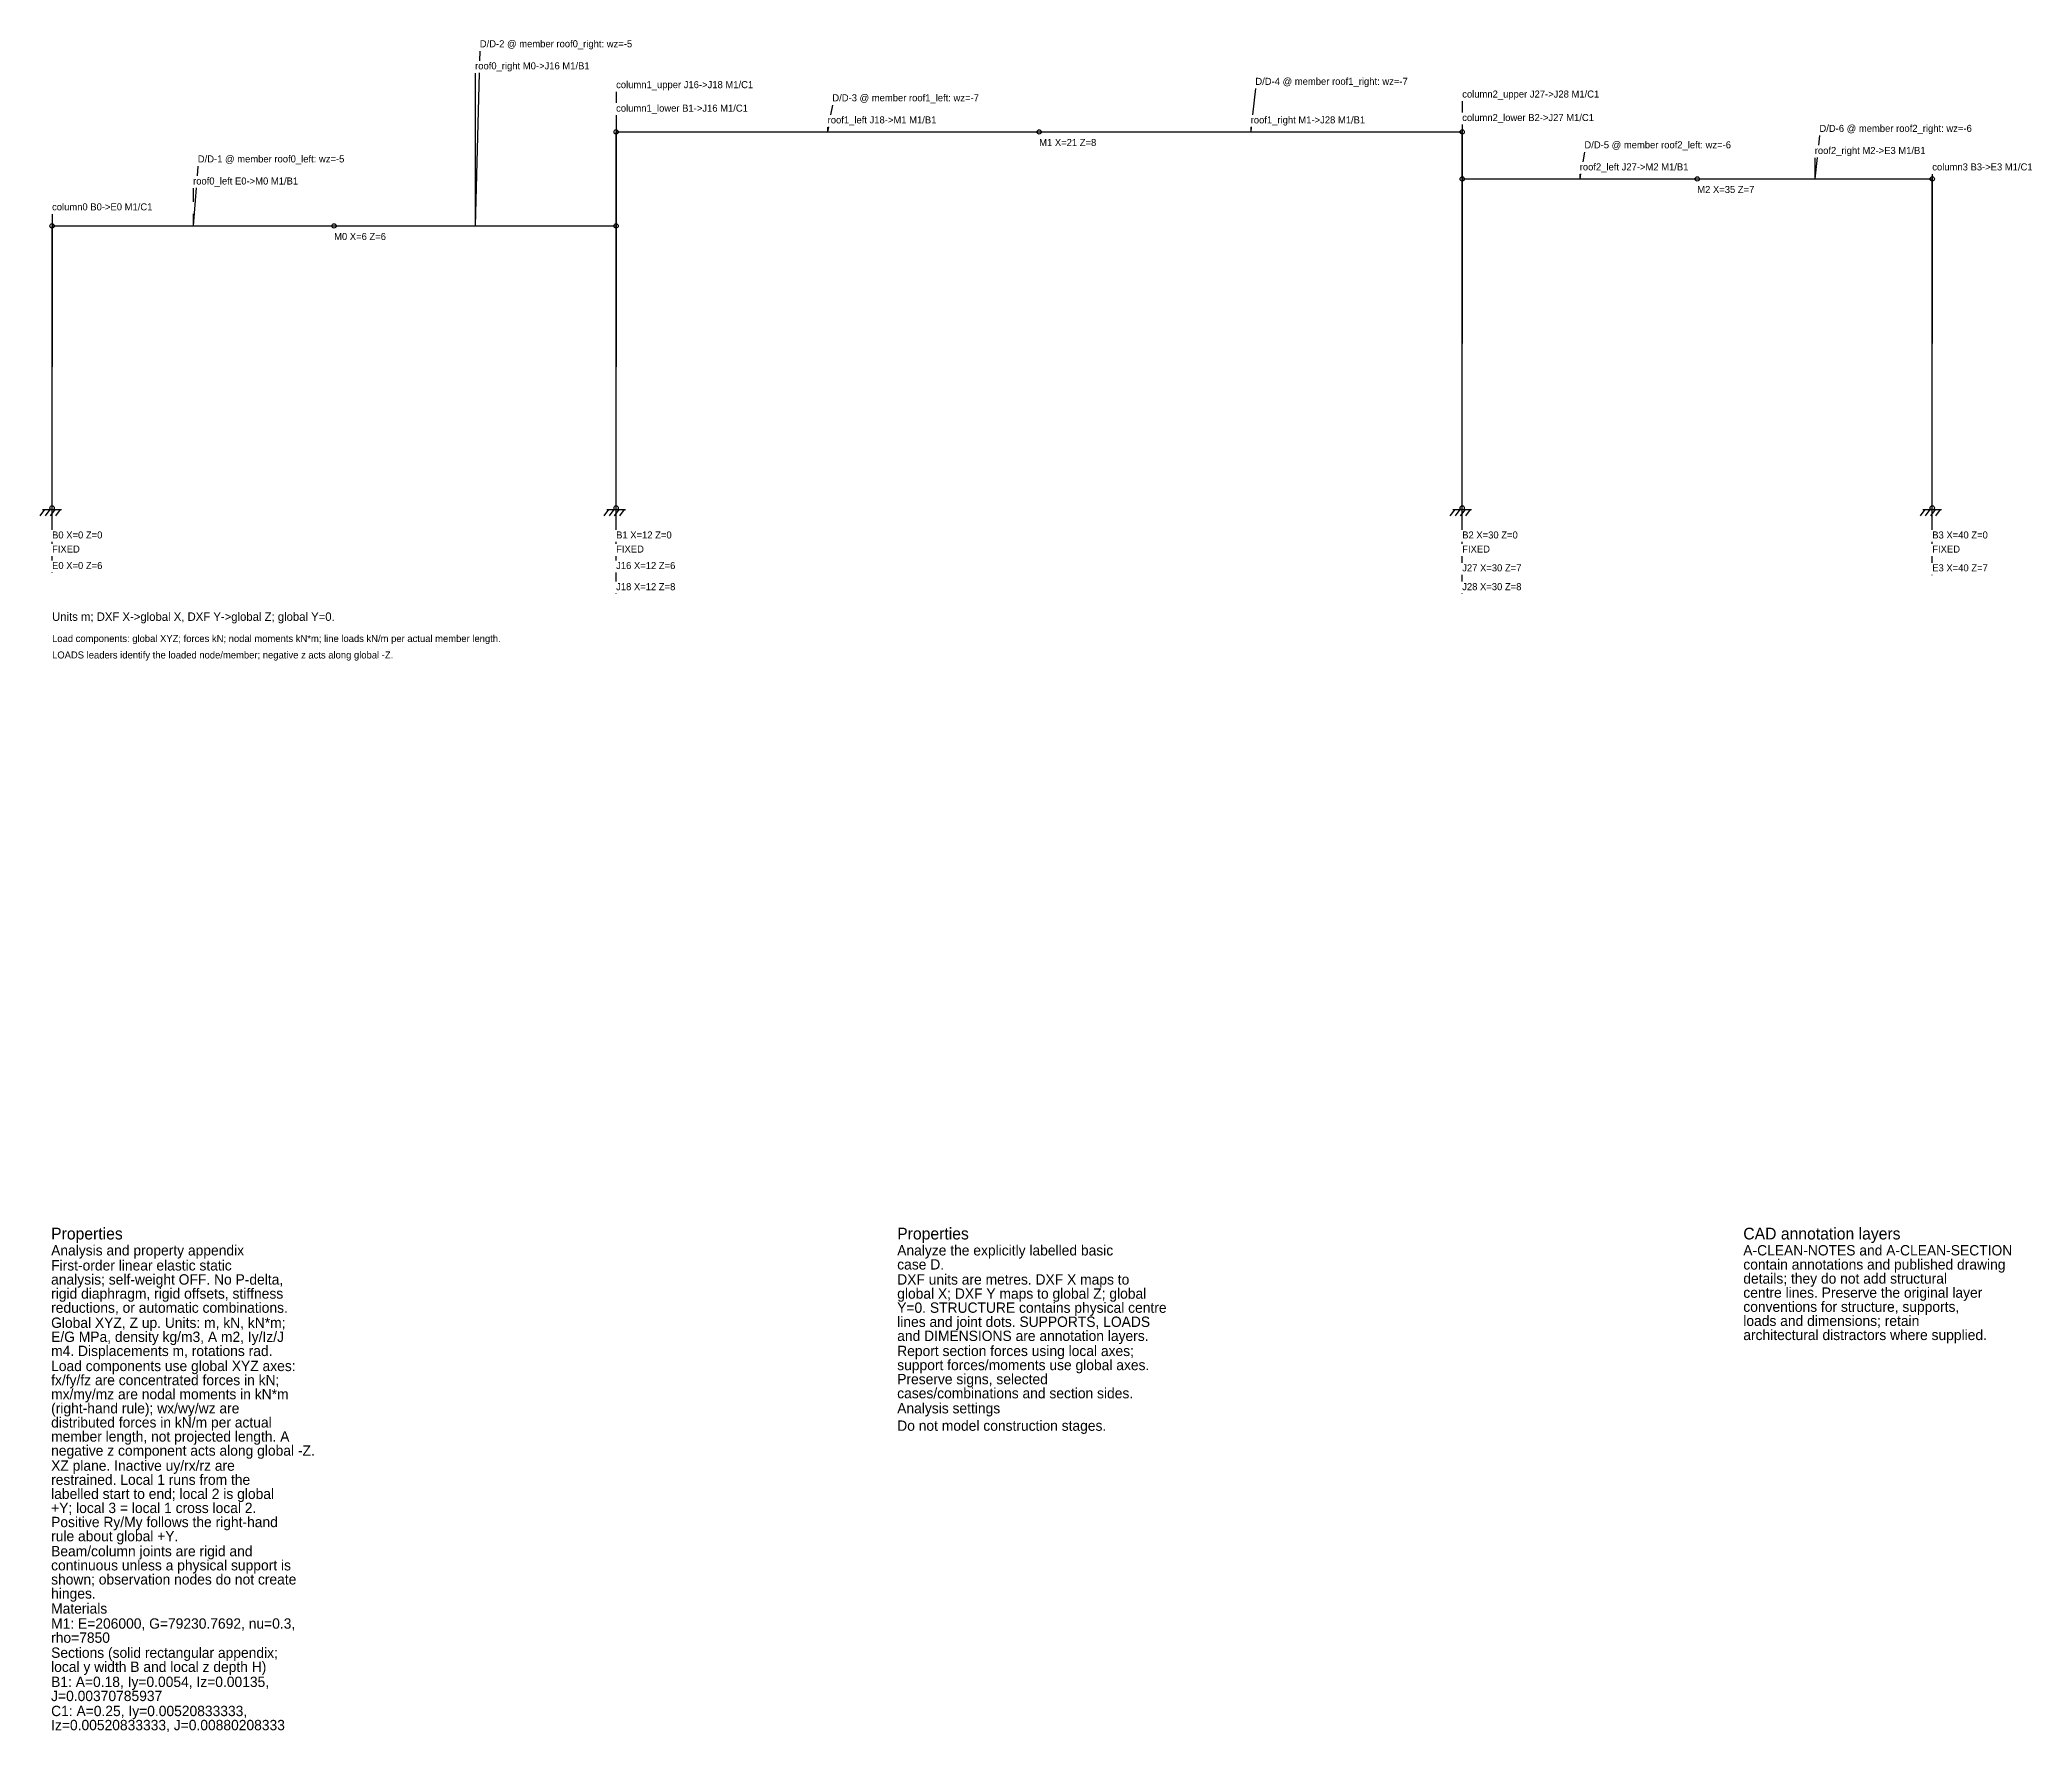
# Model space of a CAD drawing. Header units: metres. Extents: x -0.3 to 42.1, y -26 to 10.
import ezdxf

# ---------------------------------------------------------------- set-up
doc = ezdxf.new("R2010")
doc.units = ezdxf.units.M
for name, color, linetype in [('DIMENSIONS', 4, 'CONTINUOUS'), ('LOADS', 1, 'CONTINUOUS'), ('STRUCTURE', 7, 'CONTINUOUS'), ('SUPPORTS', 3, 'CONTINUOUS')]:
    doc.layers.add(name, color=color, linetype=linetype)

msp = doc.modelspace()

# ---------------------------------------------------------------- linework, layer by layer
at = {"layer": 'DIMENSIONS'}
for p, q in [((9, 9.25), (9, 6)), ((12, 8.85), (12, 8.615)), ((30, 8.65), (30, 8.415)), ((12, 8.3575), (12, 7)), ((12, 8.35), (12, 3)), ((16.5, 8.1), (16.5, 8)), ((25.5, 8.1), (25.5, 8)), ((30, 8.1575), (30, 7.5)), ((30, 8.15), (30, 3.5)), ((12, -0.465), (12, 8)), ((30, -0.465), (30, 8)), ((37.5, 7.45), (37.5, 7)), ((3, 6.8), (3, 6.515)), ((30, -0.465), (30, 7)), ((32.5, 7.1), (32.5, 7)), ((40, 7.1), (40, 3.5)), ((40, -0.465), (40, 7)), ((0, 6.25), (0, 3)), ((0, -0.465), (0, 6)), ((3, 6.2575), (3, 6)), ((12, -0.465), (12, 6)), ((0, -0.465), (0, 0)), ((12, -0.465), (12, 0)), ((30, -0.465), (30, 0)), ((40, -0.465), (40, 0)), ((0, -0.73), (0, -0.7225)), ((0, -0.765), (0, -0.7225)), ((12, -0.73), (12, -0.7225)), ((12, -0.765), (12, -0.7225)), ((12, -0.765), (12, -0.7225)), ((30, -0.73), (30, -0.7225)), ((30, -0.765), (30, -0.7225)), ((30, -0.765), (30, -0.7225)), ((40, -0.73), (40, -0.7225)), ((40, -0.765), (40, -0.7225)), ((0, -1.115), (0, -1.0225)), ((12, -1.115), (12, -1.0225)), ((12, -1.115), (12, -1.0225)), ((30, -1.165), (30, -1.0225)), ((30, -1.165), (30, -1.0225)), ((40, -1.165), (40, -1.0225)), ((0, -1.38), (0, -1.3725)), ((12, -1.38), (12, -1.3725)), ((12, -1.565), (12, -1.3725)), ((30, -1.43), (30, -1.4225)), ((30, -1.565), (30, -1.4225)), ((40, -1.43), (40, -1.4225)), ((12, -1.83), (12, -1.8225)), ((30, -1.83), (30, -1.8225))]:
    msp.add_line(p, q, dxfattribs=at)
at = {"layer": 'LOADS'}
for p, q in [((9.1, 9.72), (9.0945, 9.515)), ((9.0876, 9.2575), (9, 6)), ((25.6, 8.92), (25.5397, 8.365)), ((16.6, 8.57), (16.564, 8.365)), ((16.5189, 8.1075), (16.5, 8)), ((25.5117, 8.1075), (25.5, 8)), ((37.6, 7.92), (37.5777, 7.715)), ((3.1, 7.27), (3.0839, 7.065)), ((32.6, 7.57), (32.564, 7.365)), ((37.5497, 7.4575), (37.5, 7)), ((3.0636, 6.8075), (3, 6)), ((32.5189, 7.1075), (32.5, 7))]:
    msp.add_line(p, q, dxfattribs=at)
at = {"layer": 'STRUCTURE'}
for p, q in [((12, 6), (12, 8)), ((12, 8), (21, 8)), ((21, 8), (30, 8)), ((30, 7), (30, 8)), ((30, 0), (30, 7)), ((30, 7), (35, 7)), ((35, 7), (40, 7)), ((40, 0), (40, 7)), ((0, 0), (0, 6)), ((0, 6), (6, 6)), ((6, 6), (12, 6)), ((12, 0), (12, 6))]:
    msp.add_line(p, q, dxfattribs=at)
for centre in [(12, 8), (21, 8), (30, 8), (30, 7), (35, 7), (40, 7), (0, 6), (6, 6), (12, 6), (0, 0), (12, 0), (30, 0), (40, 0)]:
    msp.add_circle(centre, 0.045, dxfattribs=at)
at = {"layer": 'SUPPORTS'}
for p, q in [((0, -0.465), (0, 0)), ((12, -0.465), (12, 0)), ((30, -0.465), (30, 0)), ((40, -0.465), (40, 0)), ((-0.16, -0.03), (-0.26, -0.17)), ((-0.2, -0.03), (0.2, -0.03)), ((-0.05, -0.03), (-0.15, -0.17)), ((0.06, -0.03), (-0.04, -0.17)), ((0.17, -0.03), (0.07, -0.17)), ((11.84, -0.03), (11.74, -0.17)), ((11.8, -0.03), (12.2, -0.03)), ((11.95, -0.03), (11.85, -0.17)), ((12.06, -0.03), (11.96, -0.17)), ((12.17, -0.03), (12.07, -0.17)), ((29.84, -0.03), (29.74, -0.17)), ((29.8, -0.03), (30.2, -0.03)), ((29.95, -0.03), (29.85, -0.17)), ((30.06, -0.03), (29.96, -0.17)), ((30.17, -0.03), (30.07, -0.17)), ((39.84, -0.03), (39.74, -0.17)), ((39.8, -0.03), (40.2, -0.03)), ((39.95, -0.03), (39.85, -0.17)), ((40.06, -0.03), (39.96, -0.17)), ((40.17, -0.03), (40.07, -0.17)), ((0, -0.765), (0, -0.7225)), ((12, -0.765), (12, -0.7225)), ((30, -0.765), (30, -0.7225)), ((40, -0.765), (40, -0.7225)), ((0, -1.03), (0, -1.0225)), ((12, -1.03), (12, -1.0225)), ((30, -1.03), (30, -1.0225)), ((40, -1.03), (40, -1.0225))]:
    msp.add_line(p, q, dxfattribs=at)

# ---------------------------------------------------------------- texts
at = {"layer": 'A-CLEAN-NOTES'}
for s, height, p in [('Analysis and property appendix', 0.22, (-0.02, -15.9025)), ('Properties', 0.25, (-0.02, -15.5625)), ('Analyze the explicitly labelled basic', 0.22, (17.98, -15.9025)), ('Properties', 0.25, (17.98, -15.5625)), ('A-CLEAN-NOTES and A-CLEAN-SECTION', 0.22, (35.98, -15.9025)), ('CAD annotation layers', 0.25, (35.98, -15.5625)), ('First-order linear elastic static', 0.22, (-0.02, -16.2225)), ('case D.', 0.22, (17.98, -16.2025)), ('contain annotations and published drawing', 0.22, (35.98, -16.2025)), ('analysis; self-weight OFF. No P-delta,', 0.22, (-0.02, -16.5225)), ('DXF units are metres. DXF X maps to', 0.22, (17.98, -16.5225)), ('details; they do not add structural', 0.22, (35.98, -16.5025)), ('rigid diaphragm, rigid offsets, stiffness', 0.22, (-0.02, -16.8225)), ('reductions, or automatic combinations.', 0.22, (-0.02, -17.1225)), ('Y=0. STRUCTURE contains physical centre', 0.22, (17.98, -17.1225)), ('global X; DXF Y maps to global Z; global', 0.22, (17.98, -16.8225)), ('centre lines. Preserve the original layer', 0.22, (35.98, -16.8025)), ('conventions for structure, supports,', 0.22, (35.98, -17.1025)), ('Global XYZ, Z up. Units: m, kN, kN*m;', 0.22, (-0.02, -17.4425)), ('lines and joint dots. SUPPORTS, LOADS', 0.22, (17.98, -17.4225)), ('loads and dimensions; retain', 0.22, (35.98, -17.4025)), ('E/G MPa, density kg/m3, A m2, Iy/Iz/J', 0.22, (-0.02, -17.7425)), ('and DIMENSIONS are annotation layers.', 0.22, (17.98, -17.7225)), ('architectural distractors where supplied.', 0.22, (35.98, -17.7025)), ('m4. Displacements m, rotations rad.', 0.22, (-0.02, -18.0425)), ('Load components use global XYZ axes:', 0.22, (-0.02, -18.3625)), ('support forces/moments use global axes.', 0.22, (17.98, -18.3425)), ('Report section forces using local axes;', 0.22, (17.98, -18.0425)), ('fx/fy/fz are concentrated forces in kN;', 0.22, (-0.02, -18.6625)), ('Preserve signs, selected', 0.22, (17.98, -18.6425)), ('(right-hand rule); wx/wy/wz are', 0.22, (-0.02, -19.2625)), ('mx/my/mz are nodal moments in kN*m', 0.22, (-0.02, -18.9625)), ('Analysis settings', 0.22, (17.98, -19.2625)), ('cases/combinations and section sides.', 0.22, (17.98, -18.9425)), ('distributed forces in kN/m per actual', 0.22, (-0.02, -19.5625)), ('Do not model construction stages.', 0.22, (17.98, -19.6325)), ('member length, not projected length. A', 0.22, (-0.02, -19.8625)), ('XZ plane. Inactive uy/rx/rz are', 0.22, (-0.02, -20.4825)), ('negative z component acts along global -Z.', 0.22, (-0.02, -20.1625)), ('restrained. Local 1 runs from the', 0.22, (-0.02, -20.7825)), ('+Y; local 3 = local 1 cross local 2.', 0.22, (-0.02, -21.3825)), ('labelled start to end; local 2 is global', 0.22, (-0.02, -21.0825)), ('Positive Ry/My follows the right-hand', 0.22, (-0.02, -21.6825)), ('rule about global +Y.', 0.22, (-0.02, -21.9825)), ('continuous unless a physical support is', 0.22, (-0.02, -22.6025)), ('Beam/column joints are rigid and', 0.22, (-0.02, -22.3025)), ('shown; observation nodes do not create', 0.22, (-0.02, -22.9025)), ('hinges.', 0.22, (-0.02, -23.2025)), ('Materials', 0.22, (-0.02, -23.5225)), ('M1: E=206000, G=79230.7692, nu=0.3,', 0.22, (-0.02, -23.8425)), ('rho=7850', 0.22, (-0.02, -24.1425)), ('Sections (solid rectangular appendix;', 0.22, (-0.02, -24.4625)), ('local y width B and local z depth H)', 0.22, (-0.02, -24.7625)), ('B1: A=0.18, Iy=0.0054, Iz=0.00135,', 0.22, (-0.02, -25.0825)), ('J=0.00370785937', 0.22, (-0.02, -25.3825)), ('C1: A=0.25, Iy=0.00520833333,', 0.22, (-0.02, -25.7025)), ('Iz=0.00520833333, J=0.00880208333', 0.22, (-0.02, -26.0025))]:
    msp.add_text(s, height=height, dxfattribs=at).set_placement(p)
at = {"layer": 'DIMENSIONS'}
for s, height, p in [('roof0_right M0->J16 M1/B1', 0.15, (9, 9.33)), ('column1_upper J16->J18 M1/C1', 0.15, (12, 8.93)), ('column1_lower B1->J16 M1/C1', 0.15, (12, 8.43)), ('column2_upper J27->J28 M1/C1', 0.15, (30, 8.73)), ('roof1_left J18->M1 M1/B1', 0.15, (16.5, 8.18)), ('roof1_right M1->J28 M1/B1', 0.15, (25.5, 8.18)), ('column2_lower B2->J27 M1/C1', 0.15, (30, 8.23)), ('M1 X=21 Z=8', 0.15, (21, 7.7)), ('roof2_right M2->E3 M1/B1', 0.15, (37.5, 7.53)), ('roof2_left J27->M2 M1/B1', 0.15, (32.5, 7.18)), ('column3 B3->E3 M1/C1', 0.15, (40, 7.18)), ('roof0_left E0->M0 M1/B1', 0.15, (3, 6.88)), ('M2 X=35 Z=7', 0.15, (35, 6.7)), ('column0 B0->E0 M1/C1', 0.15, (0, 6.33)), ('M0 X=6 Z=6', 0.15, (6, 5.7)), ('B0 X=0 Z=0', 0.15, (0, -0.65)), ('B1 X=12 Z=0', 0.15, (12, -0.65)), ('B2 X=30 Z=0', 0.15, (30, -0.65)), ('B3 X=40 Z=0', 0.15, (40, -0.65)), ('E0 X=0 Z=6', 0.15, (0, -1.3)), ('J16 X=12 Z=6', 0.15, (12, -1.3)), ('J27 X=30 Z=7', 0.15, (30, -1.35)), ('E3 X=40 Z=7', 0.15, (40, -1.35)), ('J18 X=12 Z=8', 0.15, (12, -1.75)), ('J28 X=30 Z=8', 0.15, (30, -1.75)), ('Units m; DXF X->global X, DXF Y->global Z; global Y=0.', 0.18, (0, -2.4025))]:
    msp.add_text(s, height=height, dxfattribs=at).set_placement(p)
at = {"layer": 'LOADS'}
for s, p in [('D/D-2 @ member roof0_right: wz=-5', (9.1, 9.8)), ('D/D-4 @ member roof1_right: wz=-7', (25.6, 9)), ('D/D-3 @ member roof1_left: wz=-7', (16.6, 8.65)), ('D/D-6 @ member roof2_right: wz=-6', (37.6, 8)), ('D/D-5 @ member roof2_left: wz=-6', (32.6, 7.65)), ('D/D-1 @ member roof0_left: wz=-5', (3.1, 7.35)), ('Load components: global XYZ; forces kN; nodal moments kN*m; line loads kN/m per actual member length.', (0, -2.8525)), ('LOADS leaders identify the loaded node/member; negative z acts along global -Z.', (0, -3.2025))]:
    msp.add_text(s, height=0.15, dxfattribs=at).set_placement(p)
at = {"layer": 'SUPPORTS'}
for p in [(0, -0.95), (12, -0.95), (30, -0.95), (40, -0.95)]:
    msp.add_text('FIXED', height=0.15, dxfattribs=at).set_placement(p)

doc.saveas('drawing.dxf')
